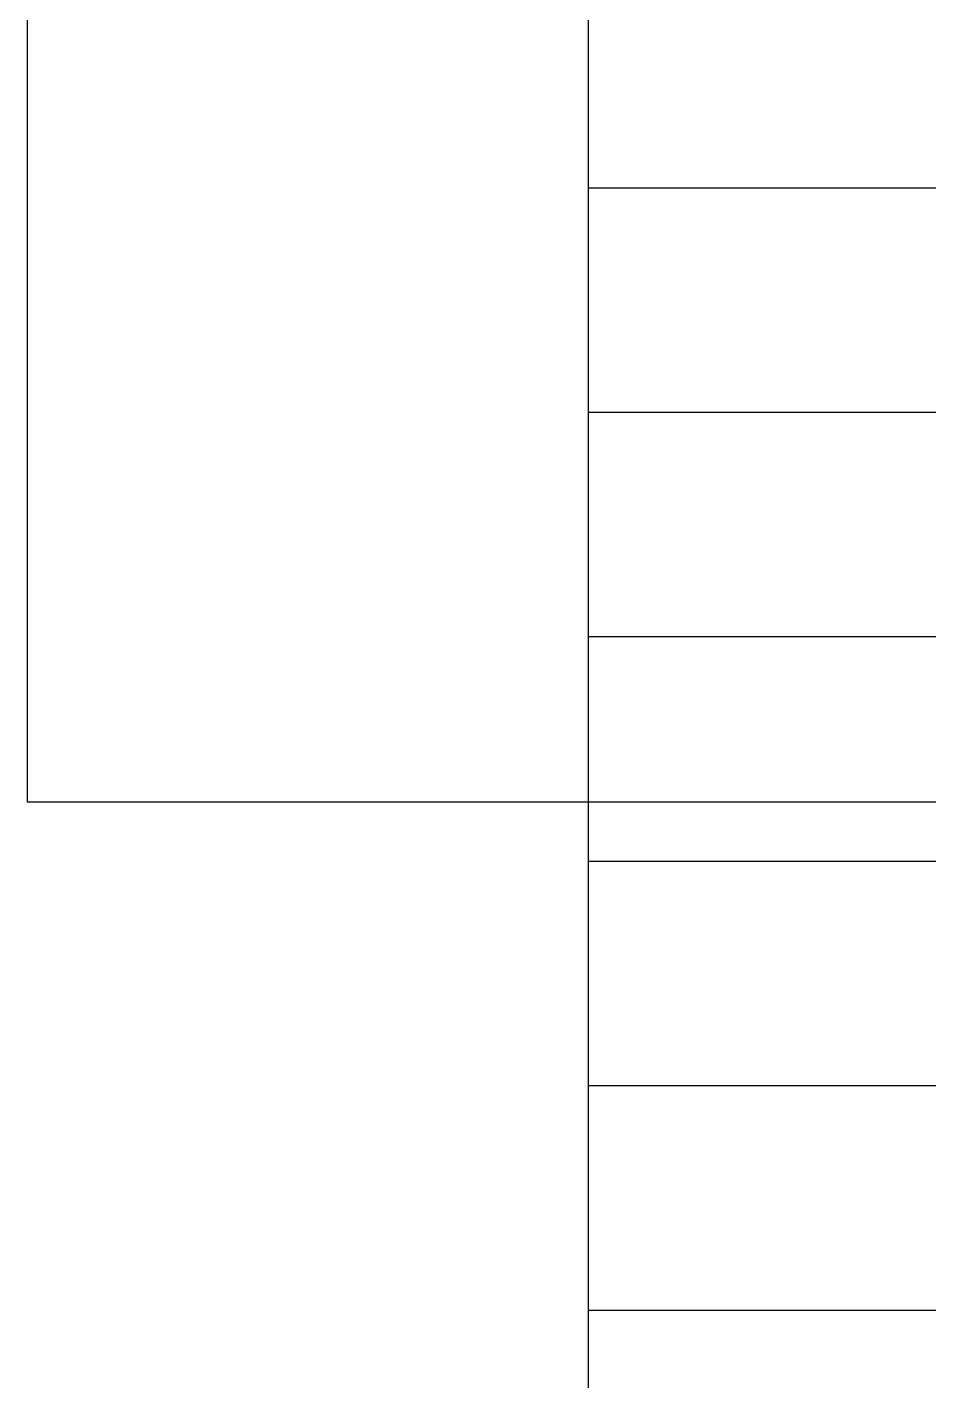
# Model space of a CAD drawing. Header units: millimetres. Extents: x 0 to 420500, y 0 to 297000.
# Drawn here: x 153669 to 154473, y 205902 to 207108 of the extents above; entities that cross this region are included whole.
import ezdxf
from ezdxf.xclip import XClip

# ---------------------------------------------------------------- set-up
doc = ezdxf.new("R2010")
doc.units = ezdxf.units.MM
doc.header["$LTSCALE"] = 5000
doc.header["$XCLIPFRAME"] = 0
doc.linetypes.add('DASHED2', pattern=[0.375, 0.25, -0.125])
doc.layers.add('arch', color=8, linetype='Continuous')
doc.layers.add('TRAY', color=3, linetype='Continuous')

# ---------------------------------------------------------------- blocks, each defined once
blk = doc.blocks.new('XR-PLAN', base_point=(461, 408.4))
at = {"layer": 'arch'}
h = blk.add_hatch(dxfattribs=at)
h.set_pattern_fill('_USER', color=256, scale=200, pattern_type=0)
h.set_pattern_definition([(0, (76900, 38765), (0, 200), [])])
h.paths.add_polyline_path([(72900, 38765), (72900, 42465), (76900, 42465), (76900, 38765)])
at = {"layer": 'arch', "linetype": 'DASHED2', "ltscale": 2}
blk.add_lwpolyline([(72400, 42465), (72400, 41565), (77400, 41565), (77400, 42465)], dxfattribs=at)
at = {"layer": 'arch'}
blk.add_lwpolyline([(72900, 38765), (76900, 38765), (76900, 42465), (72900, 42465)], close=True, dxfattribs=at)
blk = doc.blocks.new('XR-배치도', base_point=(461, 408.4))
ref = blk.add_blockref('XR-PLAN', (281310.6, 275110.5), dxfattribs=dict(rotation=47.15620461600879))
XClip(ref).set_block_clipping_path([(10268.6550578449, 25854.0591988688), (121697.9567652801, 114201.9318804346)])

msp = doc.modelspace()

# ---------------------------------------------------------------- block references
at = {"layer": 'TRAY'}
ref = msp.add_blockref('XR-배치도', (-310662.8, 184385.1), dxfattribs=dict(at, rotation=312.8437953840571))
XClip(ref).set_block_clipping_path([(355016.7243769546, 126994.5435289501), (152650.6807000034, 314675.0815890764), (386231.3503509208, 566532.8207304992), (588597.394027872, 378852.2826703729)])

doc.saveas('drawing.dxf')
